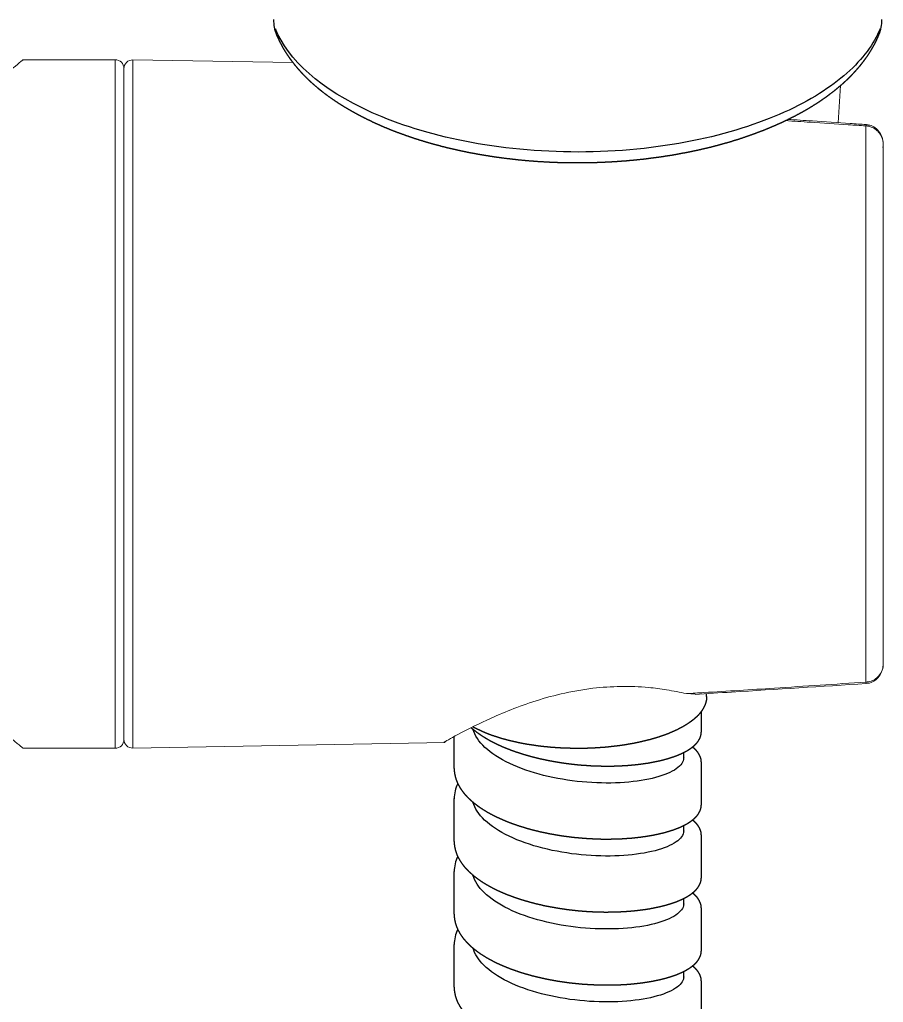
# Model space of a CAD drawing. Header units: millimetres. Extents: x 5066 to 5486, y -1867 to -1273.
# Drawn here: x 5224.64 to 5234.42, y -1613.42 to -1602.29 of the extents above; entities that cross this region are included whole.
import ezdxf

# ---------------------------------------------------------------- set-up
doc = ezdxf.new("R2010")
doc.units = ezdxf.units.MM
doc.header["$LTSCALE"] = 7
doc.header["$MEASUREMENT"] = 0
doc.layers.add('DWG', color=7, linetype='CONTINUOUS')

msp = doc.modelspace()

# ---------------------------------------------------------------- linework, layer by layer
at = {"layer": 'DWG', "linetype": 'Continuous', "lineweight": 15}
for p, q in [((5225.719, -1602.742), (5224.674, -1602.742)), ((5225.719, -1606.642), (5225.719, -1602.742)), ((5225.819, -1602.842), (5225.819, -1606.642)), ((5227.733, -1602.775), (5225.921, -1602.744)), ((5225.921, -1602.744), (5225.921, -1610.54)), ((5233.907, -1603.455), (5233.936, -1603.034)), ((5234.222, -1609.792), (5234.222, -1603.492)), ((5234.228, -1603.477), (5234.227, -1603.476)), ((5234.419, -1603.7), (5234.419, -1609.584)), ((5225.719, -1610.542), (5225.719, -1606.642)), ((5225.819, -1606.642), (5225.819, -1610.442)), ((5232.288, -1609.929), (5232.19, -1609.923)), ((5225.921, -1610.54), (5229.457, -1610.478)), ((5224.674, -1610.542), (5225.719, -1610.542))]:
    msp.add_line(p, q, dxfattribs=at)
at = {"layer": 'DWG'}
for p, q in [((5232.419, -1609.954), (5232.419, -1609.923)), ((5232.359, -1610.356), (5232.359, -1610.123)), ((5229.559, -1610.769), (5229.559, -1610.409)), ((5232.159, -1610.649), (5232.159, -1610.59)), ((5232.359, -1611.183), (5232.359, -1610.699)), ((5229.559, -1611.596), (5229.559, -1611.112)), ((5232.159, -1611.476), (5232.159, -1611.416)), ((5232.359, -1612.009), (5232.359, -1611.526)), ((5229.559, -1612.422), (5229.559, -1611.939)), ((5232.159, -1612.302), (5232.159, -1612.243)), ((5232.359, -1612.836), (5232.359, -1612.352)), ((5229.559, -1613.249), (5229.559, -1612.766)), ((5232.159, -1613.129), (5232.159, -1613.069)), ((5232.359, -1613.662), (5232.359, -1613.179))]:
    msp.add_line(p, q, dxfattribs=at)
at = {"layer": 'DWG', "linetype": 'Continuous', "lineweight": 15, "flags": 128}
for points in [[(5234.222, -1603.492), (5234.225, -1603.481), (5234.227, -1603.476), (5234.227, -1603.476)], [(5234.222, -1609.792), (5234.225, -1609.803), (5234.227, -1609.808), (5234.227, -1609.808)]]:
    msp.add_lwpolyline(points, dxfattribs=at)
at = {"layer": 'DWG'}
for centre, radius, start, end in [((5227.947, -1602.292), 0.434, 179.4788, 202.5433), ((5233.97, -1602.292), 0.434, 337.4571, 0.5215), ((5229.959, -1611.117), 0.4, 153.9251, 179.4088), ((5229.959, -1611.943), 0.4, 153.9251, 179.4088), ((5229.959, -1612.77), 0.4, 153.9251, 179.4088)]:
    msp.add_arc(centre, radius, start, end, dxfattribs=at)
at = {"layer": 'DWG', "linetype": 'Continuous', "lineweight": 15}
for centre, start, end in [((5225.719, -1602.842), 0, 90), ((5225.919, -1602.844), 89, 180), ((5225.719, -1610.442), 270, 0), ((5225.919, -1610.44), 180, 271)]:
    msp.add_arc(centre, 0.1, start, end, dxfattribs=at)
at = {"layer": 'DWG'}
for points in [[(5227.534, -1602.391), (5227.533, -1602.415), (5227.538, -1602.437), (5227.548, -1602.458)], [(5234.37, -1602.458), (5234.379, -1602.437), (5234.384, -1602.414), (5234.384, -1602.391)], [(5234.384, -1602.391), (5234.384, -1602.415), (5234.379, -1602.437), (5234.37, -1602.458)]]:
    msp.add_open_spline(points, degree=3, dxfattribs=at)
for points, degree, knots in [([(5234.384, -1602.391), (5234.312, -1602.565), (5234.188, -1602.733), (5233.828, -1603.053), (5233.591, -1603.205), (5233.004, -1603.469), (5232.654, -1603.582), (5231.856, -1603.742), (5231.416, -1603.787), (5230.517, -1603.788), (5230.077, -1603.744), (5229.282, -1603.587), (5228.927, -1603.474), (5228.04, -1603.078), (5227.678, -1602.74), (5227.534, -1602.391)], 3, [0, 0, 0, 0, 0.125, 0.125, 0.25, 0.25, 0.375, 0.375, 0.5, 0.5, 0.625, 0.625, 0.75, 0.75, 1, 1, 1, 1]), ([(5227.546, -1602.459), (5227.562, -1602.494), (5227.579, -1602.53), (5227.597, -1602.565), (5227.616, -1602.601), (5227.636, -1602.635), (5227.658, -1602.67), (5227.681, -1602.704), (5227.705, -1602.738), (5227.731, -1602.772), (5227.757, -1602.805), (5227.785, -1602.839), (5227.814, -1602.871), (5227.844, -1602.904), (5227.876, -1602.936), (5227.908, -1602.968), (5227.942, -1602.999), (5227.977, -1603.03), (5228.013, -1603.061), (5228.05, -1603.091), (5228.088, -1603.121), (5228.128, -1603.15), (5228.17, -1603.18), (5228.212, -1603.209), (5228.256, -1603.238), (5228.301, -1603.266), (5228.348, -1603.294), (5228.396, -1603.322), (5228.445, -1603.349), (5228.495, -1603.376), (5228.546, -1603.402), (5228.599, -1603.428), (5228.653, -1603.454), (5228.708, -1603.478), (5228.764, -1603.503), (5228.821, -1603.527), (5228.88, -1603.55), (5228.939, -1603.572), (5229, -1603.594), (5229.062, -1603.616), (5229.125, -1603.637), (5229.172, -1603.652), (5229.22, -1603.666), (5229.269, -1603.681), (5229.319, -1603.695), (5229.369, -1603.708), (5229.419, -1603.722), (5229.47, -1603.735), (5229.522, -1603.747), (5229.574, -1603.759), (5229.627, -1603.771), (5229.681, -1603.782), (5229.729, -1603.792), (5229.778, -1603.801), (5229.828, -1603.81), (5229.878, -1603.819), (5229.929, -1603.827), (5229.979, -1603.835), (5230.031, -1603.843), (5230.082, -1603.85), (5230.134, -1603.857), (5230.187, -1603.863), (5230.239, -1603.869), (5230.292, -1603.875), (5230.345, -1603.88), (5230.398, -1603.885), (5230.452, -1603.889), (5230.505, -1603.893), (5230.559, -1603.896), (5230.613, -1603.899), (5230.667, -1603.902), (5230.721, -1603.904), (5230.769, -1603.906), (5230.819, -1603.907), (5230.868, -1603.908), (5230.917, -1603.908), (5230.966, -1603.908), (5231.016, -1603.908), (5231.065, -1603.907), (5231.114, -1603.906), (5231.163, -1603.905), (5231.213, -1603.903), (5231.262, -1603.901), (5231.311, -1603.899), (5231.36, -1603.896), (5231.408, -1603.893), (5231.457, -1603.889), (5231.505, -1603.886), (5231.554, -1603.881), (5231.601, -1603.877), (5231.649, -1603.872), (5231.7, -1603.867), (5231.75, -1603.861), (5231.8, -1603.854), (5231.85, -1603.848), (5231.9, -1603.841), (5231.949, -1603.833), (5231.998, -1603.826), (5232.047, -1603.818), (5232.095, -1603.809), (5232.143, -1603.8), (5232.191, -1603.791), (5232.238, -1603.782), (5232.285, -1603.772), (5232.332, -1603.762), (5232.377, -1603.751), (5232.423, -1603.741), (5232.468, -1603.73), (5232.514, -1603.718), (5232.56, -1603.706), (5232.605, -1603.693), (5232.649, -1603.681), (5232.694, -1603.668), (5232.737, -1603.654), (5232.781, -1603.641), (5232.823, -1603.627), (5232.866, -1603.612), (5232.907, -1603.598), (5232.949, -1603.583), (5232.989, -1603.568), (5233.029, -1603.553), (5233.069, -1603.538), (5233.108, -1603.522), (5233.146, -1603.506), (5233.184, -1603.49), (5233.221, -1603.473), (5233.263, -1603.455), (5233.304, -1603.436), (5233.344, -1603.416), (5233.383, -1603.396), (5233.422, -1603.377), (5233.46, -1603.356), (5233.498, -1603.336), (5233.535, -1603.315), (5233.571, -1603.294), (5233.606, -1603.273), (5233.641, -1603.251), (5233.674, -1603.23), (5233.708, -1603.208), (5233.74, -1603.185), (5233.772, -1603.163), (5233.803, -1603.14), (5233.833, -1603.117), (5233.863, -1603.094), (5233.892, -1603.071), (5233.925, -1603.043), (5233.958, -1603.015), (5233.989, -1602.986), (5234.02, -1602.958), (5234.049, -1602.928), (5234.078, -1602.899), (5234.105, -1602.869), (5234.132, -1602.839), (5234.158, -1602.809), (5234.182, -1602.778), (5234.206, -1602.747), (5234.228, -1602.716), (5234.25, -1602.685), (5234.27, -1602.653), (5234.29, -1602.621), (5234.308, -1602.589), (5234.326, -1602.557), (5234.342, -1602.524), (5234.357, -1602.491), (5234.371, -1602.459)], 1, [0, 0, 0.398568, 0.797137, 1.195705, 1.594273, 1.992842, 2.39141, 2.789978, 3.188547, 3.587115, 3.985683, 4.384252, 4.78282, 5.181388, 5.579956, 5.978525, 6.377093, 6.775661, 7.17423, 7.572798, 7.971366, 8.375049, 8.778732, 9.182414, 9.586097, 9.989779, 10.393462, 10.797145, 11.200827, 11.60451, 12.008192, 12.411875, 12.815558, 13.21924, 13.622923, 14.026605, 14.430288, 14.833971, 15.237653, 15.641336, 16.045018, 16.344938, 16.644857, 16.944776, 17.244696, 17.544615, 17.844534, 18.144454, 18.444373, 18.744293, 19.044212, 19.344131, 19.614732, 19.885333, 20.155934, 20.426536, 20.697137, 20.967738, 21.238339, 21.50894, 21.779541, 22.050142, 22.320743, 22.591344, 22.861945, 23.132546, 23.403147, 23.673749, 23.94435, 24.214951, 24.485552, 24.756153, 25.001383, 25.246612, 25.491842, 25.737072, 25.982302, 26.227531, 26.472761, 26.717991, 26.96322, 27.20845, 27.45368, 27.69891, 27.944139, 28.189369, 28.434599, 28.679828, 28.925058, 29.170288, 29.415518, 29.677405, 29.939293, 30.201181, 30.463069, 30.724957, 30.986844, 31.248732, 31.51062, 31.772508, 32.034396, 32.296283, 32.558171, 32.820059, 33.081947, 33.343835, 33.605722, 33.86761, 34.139259, 34.410907, 34.682556, 34.954205, 35.225853, 35.497502, 35.76915, 36.040799, 36.312447, 36.584096, 36.855745, 37.127393, 37.399042, 37.67069, 37.942339, 38.213988, 38.485636, 38.757285, 39.06493, 39.372575, 39.68022, 39.987866, 40.295511, 40.603156, 40.910802, 41.218447, 41.526092, 41.833737, 42.141383, 42.449028, 42.756673, 43.064318, 43.371964, 43.679609, 43.987254, 44.2949, 44.602545, 44.968666, 45.334787, 45.700908, 46.067029, 46.43315, 46.79927, 47.165391, 47.531512, 47.897633, 48.263754, 48.629875, 48.995996, 49.362117, 49.728238, 50.094359, 50.46048, 50.826601, 51.192722, 51.558843, 51.924964, 51.924964]), ([(5232.419, -1609.954), (5232.418, -1609.97), (5232.417, -1609.985), (5232.415, -1610), (5232.411, -1610.016), (5232.407, -1610.031), (5232.402, -1610.046), (5232.395, -1610.061), (5232.388, -1610.076), (5232.38, -1610.09), (5232.371, -1610.105), (5232.362, -1610.119), (5232.351, -1610.134), (5232.34, -1610.148), (5232.328, -1610.162), (5232.315, -1610.175), (5232.301, -1610.189), (5232.286, -1610.202), (5232.271, -1610.215), (5232.255, -1610.228), (5232.238, -1610.241), (5232.22, -1610.253), (5232.202, -1610.266), (5232.183, -1610.278), (5232.163, -1610.29), (5232.142, -1610.302), (5232.12, -1610.313), (5232.098, -1610.325), (5232.075, -1610.336), (5232.051, -1610.347), (5232.027, -1610.358), (5232.002, -1610.368), (5231.977, -1610.379), (5231.95, -1610.389), (5231.923, -1610.398), (5231.896, -1610.408), (5231.868, -1610.417), (5231.839, -1610.426), (5231.81, -1610.434), (5231.781, -1610.443), (5231.751, -1610.45), (5231.72, -1610.458), (5231.689, -1610.465), (5231.658, -1610.473), (5231.626, -1610.479), (5231.594, -1610.486), (5231.562, -1610.492), (5231.529, -1610.497), (5231.495, -1610.503), (5231.462, -1610.508), (5231.428, -1610.513), (5231.394, -1610.517), (5231.359, -1610.521), (5231.325, -1610.525), (5231.29, -1610.529), (5231.255, -1610.532), (5231.22, -1610.534), (5231.185, -1610.537), (5231.149, -1610.539), (5231.114, -1610.54), (5231.078, -1610.542), (5231.042, -1610.543), (5231.006, -1610.543), (5230.971, -1610.544), (5230.935, -1610.544), (5230.899, -1610.543), (5230.863, -1610.542), (5230.827, -1610.541), (5230.792, -1610.54), (5230.756, -1610.538), (5230.721, -1610.536), (5230.686, -1610.533), (5230.651, -1610.531), (5230.616, -1610.527), (5230.581, -1610.524), (5230.547, -1610.52), (5230.512, -1610.516), (5230.478, -1610.511), (5230.445, -1610.506), (5230.411, -1610.501), (5230.378, -1610.496), (5230.346, -1610.49), (5230.313, -1610.484), (5230.281, -1610.477), (5230.25, -1610.47), (5230.219, -1610.463), (5230.188, -1610.456), (5230.158, -1610.448), (5230.128, -1610.44), (5230.099, -1610.432), (5230.07, -1610.423), (5230.042, -1610.414), (5230.014, -1610.405), (5229.987, -1610.396), (5229.96, -1610.386), (5229.935, -1610.376), (5229.909, -1610.366), (5229.884, -1610.355), (5229.86, -1610.344), (5229.837, -1610.333), (5229.814, -1610.322), (5229.792, -1610.311), (5229.771, -1610.299), (5229.77, -1610.299)], 1, [3.141593, 3.141593, 3.166438, 3.191283, 3.216128, 3.240973, 3.265818, 3.290664, 3.315509, 3.340354, 3.365199, 3.390044, 3.414889, 3.439735, 3.464352, 3.48897, 3.513588, 3.538206, 3.562824, 3.587441, 3.612059, 3.636677, 3.661295, 3.685913, 3.71053, 3.735148, 3.759766, 3.784752, 3.809738, 3.834724, 3.85971, 3.884696, 3.909682, 3.934668, 3.959654, 3.98464, 4.009626, 4.034612, 4.059598, 4.084584, 4.109412, 4.134241, 4.159069, 4.183898, 4.208726, 4.233555, 4.258383, 4.283212, 4.30804, 4.332868, 4.357697, 4.382525, 4.407354, 4.432103, 4.456853, 4.481602, 4.506351, 4.531101, 4.55585, 4.580599, 4.605349, 4.630098, 4.654847, 4.679597, 4.704346, 4.729096, 4.753825, 4.778554, 4.803284, 4.828013, 4.852742, 4.877472, 4.902201, 4.92693, 4.95166, 4.976389, 5.001119, 5.025848, 5.050577, 5.075332, 5.100086, 5.12484, 5.149594, 5.174349, 5.199103, 5.223857, 5.248611, 5.273366, 5.29812, 5.322874, 5.347628, 5.372382, 5.397223, 5.422064, 5.446905, 5.471746, 5.496587, 5.521428, 5.546269, 5.57111, 5.595951, 5.620792, 5.645633, 5.670474, 5.671535, 5.671535]), ([(5229.752, -1610.308), (5229.76, -1610.315), (5229.778, -1610.331), (5229.798, -1610.346), (5229.818, -1610.361), (5229.839, -1610.376), (5229.86, -1610.391), (5229.882, -1610.405), (5229.905, -1610.419), (5229.928, -1610.433), (5229.952, -1610.447), (5229.977, -1610.461), (5230.002, -1610.474), (5230.028, -1610.487), (5230.054, -1610.499), (5230.081, -1610.512), (5230.108, -1610.524), (5230.136, -1610.535), (5230.165, -1610.547), (5230.194, -1610.558), (5230.223, -1610.569), (5230.253, -1610.58), (5230.284, -1610.59), (5230.315, -1610.6), (5230.346, -1610.61), (5230.378, -1610.619), (5230.41, -1610.628), (5230.442, -1610.637), (5230.475, -1610.645), (5230.508, -1610.653), (5230.541, -1610.661), (5230.574, -1610.668), (5230.607, -1610.675), (5230.641, -1610.682), (5230.675, -1610.688), (5230.709, -1610.694), (5230.743, -1610.7), (5230.777, -1610.705), (5230.812, -1610.71), (5230.846, -1610.715), (5230.881, -1610.719), (5230.915, -1610.723), (5230.95, -1610.727), (5230.984, -1610.73), (5231.022, -1610.733), (5231.059, -1610.735), (5231.096, -1610.738), (5231.133, -1610.74), (5231.17, -1610.741), (5231.207, -1610.742), (5231.243, -1610.743), (5231.28, -1610.743), (5231.316, -1610.743), (5231.352, -1610.743), (5231.387, -1610.742), (5231.422, -1610.741), (5231.457, -1610.739), (5231.492, -1610.737), (5231.526, -1610.735), (5231.56, -1610.732), (5231.593, -1610.729), (5231.626, -1610.726), (5231.658, -1610.722), (5231.69, -1610.718), (5231.722, -1610.713), (5231.753, -1610.709), (5231.783, -1610.703), (5231.812, -1610.698), (5231.841, -1610.692), (5231.87, -1610.686), (5231.898, -1610.68), (5231.925, -1610.673), (5231.952, -1610.666), (5231.977, -1610.659), (5232.003, -1610.651), (5232.027, -1610.643), (5232.051, -1610.635), (5232.074, -1610.627), (5232.096, -1610.618), (5232.117, -1610.609), (5232.138, -1610.6), (5232.158, -1610.59), (5232.177, -1610.58), (5232.195, -1610.57), (5232.212, -1610.56), (5232.229, -1610.549), (5232.245, -1610.538), (5232.259, -1610.527), (5232.273, -1610.516), (5232.286, -1610.504), (5232.298, -1610.492), (5232.309, -1610.48), (5232.318, -1610.469), (5232.326, -1610.457), (5232.333, -1610.445), (5232.34, -1610.433), (5232.346, -1610.42), (5232.35, -1610.408), (5232.354, -1610.395), (5232.357, -1610.382), (5232.358, -1610.369), (5232.359, -1610.356)], 1, [3.630149, 3.630149, 3.707301, 3.884765, 4.062228, 4.239692, 4.414555, 4.589417, 4.76428, 4.939143, 5.114006, 5.288868, 5.463731, 5.638594, 5.813456, 5.988319, 6.163182, 6.338045, 6.512907, 6.688132, 6.863357, 7.038582, 7.213807, 7.389032, 7.564256, 7.739481, 7.914706, 8.089931, 8.265156, 8.440381, 8.615605, 8.79083, 8.96412, 9.13741, 9.3107, 9.48399, 9.65728, 9.830571, 10.003861, 10.177151, 10.350441, 10.523731, 10.697021, 10.870311, 11.043601, 11.230213, 11.416825, 11.603437, 11.790048, 11.97666, 12.163272, 12.349884, 12.536496, 12.723108, 12.90972, 13.096332, 13.282944, 13.469348, 13.655752, 13.842156, 14.02856, 14.214964, 14.401368, 14.587772, 14.774177, 14.960581, 15.146985, 15.333389, 15.519793, 15.70704, 15.894286, 16.081533, 16.268779, 16.456026, 16.643272, 16.830519, 17.017765, 17.205012, 17.392258, 17.579505, 17.766751, 17.95705, 18.14735, 18.337649, 18.527948, 18.718248, 18.908547, 19.098846, 19.289146, 19.479445, 19.669744, 19.860044, 20.050343, 20.222317, 20.394291, 20.566265, 20.738239, 20.910213, 21.082187, 21.254161, 21.426135, 21.598109, 21.770083, 21.770083]), ([(5232.159, -1610.649), (5232.159, -1610.655), (5232.154, -1610.704), (5232.079, -1610.793), (5231.822, -1610.89), (5231.449, -1610.942), (5231.009, -1610.933), (5230.563, -1610.859), (5230.171, -1610.723), (5229.887, -1610.539), (5229.793, -1610.397), (5229.772, -1610.325)], 3, [83.745517, 83.745517, 83.745517, 83.745517, 83.798459, 84.167615, 84.536771, 84.905927, 85.275084, 85.64424, 86.013396, 86.382552, 86.739306, 86.739306, 86.739306, 86.739306]), ([(5232.359, -1610.699), (5232.358, -1610.687), (5232.357, -1610.674), (5232.355, -1610.662), (5232.351, -1610.65), (5232.347, -1610.638), (5232.342, -1610.626), (5232.336, -1610.615), (5232.329, -1610.603), (5232.322, -1610.592), (5232.314, -1610.581), (5232.305, -1610.571), (5232.295, -1610.559), (5232.283, -1610.548), (5232.271, -1610.538), (5232.259, -1610.528)], 1, [0, 0, 0.162538, 0.325076, 0.487614, 0.650151, 0.812689, 0.975227, 1.137765, 1.300303, 1.462841, 1.625379, 1.787916, 1.964571, 2.141225, 2.31788, 2.4851, 2.4851]), ([(5229.559, -1610.769), (5229.559, -1610.788), (5229.561, -1610.807), (5229.563, -1610.825), (5229.567, -1610.844), (5229.571, -1610.863), (5229.576, -1610.881), (5229.582, -1610.9), (5229.589, -1610.918), (5229.597, -1610.936), (5229.606, -1610.954), (5229.616, -1610.972), (5229.626, -1610.99), (5229.638, -1611.007), (5229.65, -1611.025), (5229.663, -1611.042), (5229.677, -1611.059), (5229.692, -1611.076), (5229.708, -1611.093), (5229.724, -1611.109), (5229.742, -1611.125), (5229.76, -1611.141), (5229.778, -1611.157), (5229.798, -1611.173), (5229.818, -1611.188), (5229.839, -1611.203), (5229.86, -1611.217), (5229.882, -1611.232), (5229.905, -1611.246), (5229.928, -1611.26), (5229.952, -1611.274), (5229.977, -1611.287), (5230.002, -1611.3), (5230.028, -1611.313), (5230.054, -1611.326), (5230.081, -1611.338), (5230.108, -1611.35), (5230.136, -1611.362), (5230.165, -1611.374), (5230.194, -1611.385), (5230.223, -1611.396), (5230.253, -1611.406), (5230.284, -1611.417), (5230.315, -1611.427), (5230.346, -1611.436), (5230.378, -1611.446), (5230.41, -1611.455), (5230.442, -1611.464), (5230.475, -1611.472), (5230.508, -1611.48), (5230.541, -1611.488), (5230.574, -1611.495), (5230.607, -1611.502), (5230.641, -1611.509), (5230.675, -1611.515), (5230.709, -1611.521), (5230.743, -1611.526), (5230.777, -1611.532), (5230.812, -1611.537), (5230.846, -1611.541), (5230.881, -1611.546), (5230.915, -1611.55), (5230.95, -1611.553), (5230.984, -1611.556), (5231.022, -1611.559), (5231.059, -1611.562), (5231.096, -1611.564), (5231.133, -1611.566), (5231.17, -1611.568), (5231.207, -1611.569), (5231.243, -1611.57), (5231.28, -1611.57), (5231.316, -1611.57), (5231.352, -1611.569), (5231.387, -1611.569), (5231.422, -1611.567), (5231.457, -1611.566), (5231.492, -1611.564), (5231.526, -1611.561), (5231.56, -1611.559), (5231.593, -1611.556), (5231.626, -1611.552), (5231.658, -1611.549), (5231.69, -1611.544), (5231.722, -1611.54), (5231.753, -1611.535), (5231.783, -1611.53), (5231.812, -1611.525), (5231.841, -1611.519), (5231.87, -1611.513), (5231.898, -1611.506), (5231.925, -1611.5), (5231.952, -1611.493), (5231.977, -1611.485), (5232.003, -1611.478), (5232.027, -1611.47), (5232.051, -1611.462), (5232.074, -1611.453), (5232.096, -1611.445), (5232.117, -1611.436), (5232.138, -1611.426), (5232.158, -1611.417), (5232.177, -1611.407), (5232.195, -1611.397), (5232.212, -1611.387), (5232.229, -1611.376), (5232.245, -1611.365), (5232.259, -1611.354), (5232.273, -1611.342), (5232.286, -1611.331), (5232.298, -1611.319), (5232.309, -1611.307), (5232.318, -1611.295), (5232.326, -1611.284), (5232.333, -1611.272), (5232.34, -1611.259), (5232.346, -1611.247), (5232.35, -1611.234), (5232.354, -1611.222), (5232.357, -1611.209), (5232.358, -1611.196), (5232.359, -1611.183)], 1, [0, 0, 0.175844, 0.351688, 0.527533, 0.703377, 0.879221, 1.055065, 1.23091, 1.406754, 1.582598, 1.758442, 1.934287, 2.110131, 2.287594, 2.465058, 2.642521, 2.819985, 2.997449, 3.174912, 3.352376, 3.529839, 3.707303, 3.884766, 4.06223, 4.239693, 4.414556, 4.589419, 4.764281, 4.939144, 5.114007, 5.28887, 5.463732, 5.638595, 5.813458, 5.988321, 6.163183, 6.338046, 6.512909, 6.688134, 6.863358, 7.038583, 7.213808, 7.389033, 7.564258, 7.739483, 7.914707, 8.089932, 8.265157, 8.440382, 8.615607, 8.790832, 8.964122, 9.137412, 9.310702, 9.483992, 9.657282, 9.830572, 10.003862, 10.177152, 10.350442, 10.523732, 10.697022, 10.870312, 11.043602, 11.230214, 11.416826, 11.603438, 11.79005, 11.976662, 12.163274, 12.349885, 12.536497, 12.723109, 12.909721, 13.096333, 13.282945, 13.469349, 13.655753, 13.842157, 14.028561, 14.214966, 14.40137, 14.587774, 14.774178, 14.960582, 15.146986, 15.33339, 15.519794, 15.707041, 15.894287, 16.081534, 16.26878, 16.456027, 16.643273, 16.83052, 17.017766, 17.205013, 17.392259, 17.579506, 17.766752, 17.957052, 18.147351, 18.33765, 18.52795, 18.718249, 18.908548, 19.098848, 19.289147, 19.479446, 19.669746, 19.860045, 20.050344, 20.222318, 20.394292, 20.566266, 20.73824, 20.910214, 21.082188, 21.254162, 21.426136, 21.59811, 21.770083, 21.770083]), ([(5232.159, -1611.476), (5232.159, -1611.483), (5232.154, -1611.532), (5232.075, -1611.622), (5231.815, -1611.719), (5231.44, -1611.769), (5231, -1611.759), (5230.555, -1611.684), (5230.164, -1611.546), (5229.885, -1611.363), (5229.793, -1611.222), (5229.772, -1611.152)], 3, [77.462332, 77.462332, 77.462332, 77.462332, 77.522803, 77.891959, 78.261116, 78.630272, 78.999428, 79.368584, 79.737741, 80.106897, 80.456121, 80.456121, 80.456121, 80.456121]), ([(5232.359, -1611.526), (5232.358, -1611.513), (5232.357, -1611.501), (5232.355, -1611.489), (5232.351, -1611.477), (5232.347, -1611.465), (5232.342, -1611.453), (5232.336, -1611.441), (5232.329, -1611.43), (5232.322, -1611.419), (5232.314, -1611.408), (5232.305, -1611.397), (5232.295, -1611.386), (5232.283, -1611.375), (5232.271, -1611.364), (5232.259, -1611.354)], 1, [0, 0, 0.162538, 0.325076, 0.487614, 0.650152, 0.81269, 0.975228, 1.137766, 1.300303, 1.462841, 1.625379, 1.787917, 1.964572, 2.141226, 2.317881, 2.4851, 2.4851]), ([(5229.559, -1611.596), (5229.559, -1611.615), (5229.561, -1611.633), (5229.563, -1611.652), (5229.567, -1611.671), (5229.571, -1611.689), (5229.576, -1611.708), (5229.582, -1611.726), (5229.589, -1611.745), (5229.597, -1611.763), (5229.606, -1611.781), (5229.616, -1611.799), (5229.626, -1611.816), (5229.638, -1611.834), (5229.65, -1611.851), (5229.663, -1611.869), (5229.677, -1611.886), (5229.692, -1611.902), (5229.708, -1611.919), (5229.724, -1611.936), (5229.742, -1611.952), (5229.76, -1611.968), (5229.778, -1611.984), (5229.798, -1611.999), (5229.818, -1612.015), (5229.839, -1612.029), (5229.86, -1612.044), (5229.882, -1612.059), (5229.905, -1612.073), (5229.928, -1612.087), (5229.952, -1612.1), (5229.977, -1612.114), (5230.002, -1612.127), (5230.028, -1612.14), (5230.054, -1612.153), (5230.081, -1612.165), (5230.108, -1612.177), (5230.136, -1612.189), (5230.165, -1612.2), (5230.194, -1612.211), (5230.223, -1612.222), (5230.253, -1612.233), (5230.284, -1612.243), (5230.315, -1612.253), (5230.346, -1612.263), (5230.378, -1612.272), (5230.41, -1612.281), (5230.442, -1612.29), (5230.475, -1612.299), (5230.508, -1612.307), (5230.541, -1612.314), (5230.574, -1612.322), (5230.607, -1612.329), (5230.641, -1612.335), (5230.675, -1612.341), (5230.709, -1612.347), (5230.743, -1612.353), (5230.777, -1612.358), (5230.812, -1612.363), (5230.846, -1612.368), (5230.881, -1612.372), (5230.915, -1612.376), (5230.95, -1612.38), (5230.984, -1612.383), (5231.022, -1612.386), (5231.059, -1612.389), (5231.096, -1612.391), (5231.133, -1612.393), (5231.17, -1612.394), (5231.207, -1612.395), (5231.243, -1612.396), (5231.28, -1612.397), (5231.316, -1612.396), (5231.352, -1612.396), (5231.387, -1612.395), (5231.422, -1612.394), (5231.457, -1612.392), (5231.492, -1612.39), (5231.526, -1612.388), (5231.56, -1612.385), (5231.593, -1612.382), (5231.626, -1612.379), (5231.658, -1612.375), (5231.69, -1612.371), (5231.722, -1612.367), (5231.753, -1612.362), (5231.783, -1612.357), (5231.812, -1612.351), (5231.841, -1612.345), (5231.87, -1612.339), (5231.898, -1612.333), (5231.925, -1612.326), (5231.952, -1612.319), (5231.977, -1612.312), (5232.003, -1612.304), (5232.027, -1612.296), (5232.051, -1612.288), (5232.074, -1612.28), (5232.096, -1612.271), (5232.117, -1612.262), (5232.138, -1612.253), (5232.158, -1612.243), (5232.177, -1612.234), (5232.195, -1612.224), (5232.212, -1612.213), (5232.229, -1612.203), (5232.245, -1612.192), (5232.259, -1612.181), (5232.273, -1612.169), (5232.286, -1612.157), (5232.298, -1612.145), (5232.309, -1612.133), (5232.318, -1612.122), (5232.326, -1612.11), (5232.333, -1612.098), (5232.34, -1612.086), (5232.346, -1612.074), (5232.35, -1612.061), (5232.354, -1612.048), (5232.357, -1612.035), (5232.358, -1612.022), (5232.359, -1612.009)], 1, [0, 0, 0.175844, 0.351689, 0.527533, 0.703377, 0.879222, 1.055066, 1.23091, 1.406755, 1.582599, 1.758443, 1.934288, 2.110132, 2.287596, 2.465059, 2.642523, 2.819986, 2.99745, 3.174913, 3.352377, 3.52984, 3.707304, 3.884768, 4.062231, 4.239695, 4.414557, 4.58942, 4.764283, 4.939146, 5.114008, 5.288871, 5.463734, 5.638596, 5.813459, 5.988322, 6.163185, 6.338047, 6.51291, 6.688135, 6.86336, 7.038585, 7.213809, 7.389034, 7.564259, 7.739484, 7.914709, 8.089934, 8.265158, 8.440383, 8.615608, 8.790833, 8.964123, 9.137413, 9.310703, 9.483993, 9.657283, 9.830573, 10.003863, 10.177153, 10.350443, 10.523733, 10.697023, 10.870313, 11.043604, 11.230215, 11.416827, 11.603439, 11.790051, 11.976663, 12.163275, 12.349887, 12.536499, 12.723111, 12.909723, 13.096334, 13.282946, 13.46935, 13.655755, 13.842159, 14.028563, 14.214967, 14.401371, 14.587775, 14.774179, 14.960583, 15.146987, 15.333392, 15.519796, 15.707042, 15.894289, 16.081535, 16.268782, 16.456028, 16.643275, 16.830521, 17.017768, 17.205014, 17.392261, 17.579507, 17.766754, 17.957053, 18.147352, 18.337652, 18.527951, 18.71825, 18.90855, 19.098849, 19.289148, 19.479448, 19.669747, 19.860046, 20.050346, 20.222319, 20.394293, 20.566267, 20.738241, 20.910215, 21.082188, 21.254162, 21.426136, 21.59811, 21.770083, 21.770083]), ([(5232.159, -1612.302), (5232.159, -1612.31), (5232.153, -1612.36), (5232.071, -1612.45), (5231.809, -1612.547), (5231.432, -1612.596), (5230.991, -1612.585), (5230.546, -1612.508), (5230.157, -1612.37), (5229.882, -1612.186), (5229.792, -1612.047), (5229.772, -1611.978)], 3, [71.179147, 71.179147, 71.179147, 71.179147, 71.247148, 71.616304, 71.98546, 72.354616, 72.723773, 73.092929, 73.462085, 73.831241, 74.172936, 74.172936, 74.172936, 74.172936]), ([(5232.359, -1612.352), (5232.358, -1612.34), (5232.357, -1612.328), (5232.355, -1612.315), (5232.351, -1612.303), (5232.347, -1612.291), (5232.342, -1612.28), (5232.336, -1612.268), (5232.329, -1612.257), (5232.322, -1612.245), (5232.314, -1612.234), (5232.305, -1612.224), (5232.295, -1612.213), (5232.283, -1612.202), (5232.271, -1612.191), (5232.259, -1612.181)], 1, [0, 0, 0.162538, 0.325076, 0.487614, 0.650152, 0.81269, 0.975228, 1.137766, 1.300304, 1.462842, 1.62538, 1.787918, 1.964573, 2.141227, 2.317882, 2.4851, 2.4851]), ([(5229.559, -1612.422), (5229.559, -1612.441), (5229.561, -1612.46), (5229.563, -1612.479), (5229.567, -1612.497), (5229.571, -1612.516), (5229.576, -1612.534), (5229.582, -1612.553), (5229.589, -1612.571), (5229.597, -1612.589), (5229.606, -1612.607), (5229.616, -1612.625), (5229.626, -1612.643), (5229.638, -1612.66), (5229.65, -1612.678), (5229.663, -1612.695), (5229.677, -1612.712), (5229.692, -1612.729), (5229.708, -1612.746), (5229.724, -1612.762), (5229.742, -1612.779), (5229.76, -1612.795), (5229.778, -1612.81), (5229.798, -1612.826), (5229.818, -1612.841), (5229.839, -1612.856), (5229.86, -1612.871), (5229.882, -1612.885), (5229.905, -1612.899), (5229.928, -1612.913), (5229.952, -1612.927), (5229.977, -1612.94), (5230.002, -1612.954), (5230.028, -1612.967), (5230.054, -1612.979), (5230.081, -1612.991), (5230.108, -1613.004), (5230.136, -1613.015), (5230.165, -1613.027), (5230.194, -1613.038), (5230.223, -1613.049), (5230.253, -1613.059), (5230.284, -1613.07), (5230.315, -1613.08), (5230.346, -1613.09), (5230.378, -1613.099), (5230.41, -1613.108), (5230.442, -1613.117), (5230.475, -1613.125), (5230.508, -1613.133), (5230.541, -1613.141), (5230.574, -1613.148), (5230.607, -1613.155), (5230.641, -1613.162), (5230.675, -1613.168), (5230.709, -1613.174), (5230.743, -1613.18), (5230.777, -1613.185), (5230.812, -1613.19), (5230.846, -1613.195), (5230.881, -1613.199), (5230.915, -1613.203), (5230.95, -1613.206), (5230.984, -1613.21), (5231.022, -1613.213), (5231.059, -1613.215), (5231.096, -1613.218), (5231.133, -1613.219), (5231.17, -1613.221), (5231.207, -1613.222), (5231.243, -1613.223), (5231.28, -1613.223), (5231.316, -1613.223), (5231.352, -1613.223), (5231.387, -1613.222), (5231.422, -1613.221), (5231.457, -1613.219), (5231.492, -1613.217), (5231.526, -1613.215), (5231.56, -1613.212), (5231.593, -1613.209), (5231.626, -1613.205), (5231.658, -1613.202), (5231.69, -1613.198), (5231.722, -1613.193), (5231.753, -1613.188), (5231.783, -1613.183), (5231.812, -1613.178), (5231.841, -1613.172), (5231.87, -1613.166), (5231.898, -1613.16), (5231.925, -1613.153), (5231.952, -1613.146), (5231.977, -1613.139), (5232.003, -1613.131), (5232.027, -1613.123), (5232.051, -1613.115), (5232.074, -1613.107), (5232.096, -1613.098), (5232.117, -1613.089), (5232.138, -1613.08), (5232.158, -1613.07), (5232.177, -1613.06), (5232.195, -1613.05), (5232.212, -1613.04), (5232.229, -1613.029), (5232.245, -1613.018), (5232.259, -1613.007), (5232.273, -1612.996), (5232.286, -1612.984), (5232.298, -1612.972), (5232.309, -1612.96), (5232.318, -1612.948), (5232.326, -1612.937), (5232.333, -1612.925), (5232.34, -1612.913), (5232.346, -1612.9), (5232.35, -1612.888), (5232.354, -1612.875), (5232.357, -1612.862), (5232.358, -1612.849), (5232.359, -1612.836)], 1, [0, 0, 0.175844, 0.351689, 0.527533, 0.703378, 0.879222, 1.055067, 1.230911, 1.406756, 1.5826, 1.758445, 1.934289, 2.110133, 2.287597, 2.465061, 2.642524, 2.819988, 2.997451, 3.174915, 3.352378, 3.529842, 3.707305, 3.884769, 4.062232, 4.239696, 4.414559, 4.589421, 4.764284, 4.939147, 5.11401, 5.288872, 5.463735, 5.638598, 5.81346, 5.988323, 6.163186, 6.338049, 6.512911, 6.688136, 6.863361, 7.038586, 7.213811, 7.389036, 7.56426, 7.739485, 7.91471, 8.089935, 8.26516, 8.440385, 8.615609, 8.790834, 8.964124, 9.137414, 9.310704, 9.483994, 9.657284, 9.830575, 10.003865, 10.177155, 10.350445, 10.523735, 10.697025, 10.870315, 11.043605, 11.230217, 11.416829, 11.603441, 11.790052, 11.976664, 12.163276, 12.349888, 12.5365, 12.723112, 12.909724, 13.096336, 13.282948, 13.469352, 13.655756, 13.84216, 14.028564, 14.214968, 14.401372, 14.587776, 14.774181, 14.960585, 15.146989, 15.333393, 15.519797, 15.707044, 15.89429, 16.081537, 16.268783, 16.45603, 16.643276, 16.830523, 17.017769, 17.205016, 17.392262, 17.579509, 17.766755, 17.957054, 18.147354, 18.337653, 18.527952, 18.718252, 18.908551, 19.09885, 19.28915, 19.479449, 19.669748, 19.860048, 20.050347, 20.222321, 20.394294, 20.566268, 20.738242, 20.910215, 21.082189, 21.254162, 21.426136, 21.59811, 21.770083, 21.770083]), ([(5232.159, -1613.129), (5232.159, -1613.138), (5232.152, -1613.189), (5232.067, -1613.279), (5231.802, -1613.375), (5231.423, -1613.423), (5230.982, -1613.41), (5230.537, -1613.332), (5230.15, -1613.193), (5229.88, -1613.01), (5229.792, -1612.872), (5229.772, -1612.805)], 3, [64.895962, 64.895962, 64.895962, 64.895962, 64.971492, 65.340648, 65.709805, 66.078961, 66.448117, 66.817273, 67.18643, 67.555586, 67.88975, 67.88975, 67.88975, 67.88975]), ([(5232.359, -1613.179), (5232.358, -1613.167), (5232.357, -1613.154), (5232.355, -1613.142), (5232.351, -1613.13), (5232.347, -1613.118), (5232.342, -1613.106), (5232.336, -1613.095), (5232.329, -1613.083), (5232.322, -1613.072), (5232.314, -1613.061), (5232.305, -1613.05), (5232.295, -1613.039), (5232.283, -1613.028), (5232.271, -1613.017), (5232.259, -1613.007)], 1, [0, 0, 0.162538, 0.325076, 0.487614, 0.650152, 0.812691, 0.975229, 1.137767, 1.300305, 1.462843, 1.625381, 1.787919, 1.964574, 2.141228, 2.317882, 2.4851, 2.4851]), ([(5229.559, -1613.249), (5229.559, -1613.268), (5229.561, -1613.287), (5229.563, -1613.305), (5229.567, -1613.324), (5229.571, -1613.343), (5229.576, -1613.361), (5229.582, -1613.38), (5229.589, -1613.398), (5229.597, -1613.416), (5229.606, -1613.434), (5229.616, -1613.452), (5229.626, -1613.469), (5229.638, -1613.487), (5229.65, -1613.504), (5229.663, -1613.522), (5229.677, -1613.539), (5229.692, -1613.556), (5229.708, -1613.572), (5229.724, -1613.589), (5229.742, -1613.605), (5229.76, -1613.621), (5229.778, -1613.637), (5229.798, -1613.653), (5229.818, -1613.668), (5229.839, -1613.683), (5229.86, -1613.697), (5229.882, -1613.712), (5229.905, -1613.726), (5229.928, -1613.74), (5229.952, -1613.754), (5229.977, -1613.767), (5230.002, -1613.78), (5230.028, -1613.793), (5230.054, -1613.806), (5230.081, -1613.818), (5230.108, -1613.83), (5230.136, -1613.842), (5230.165, -1613.853), (5230.194, -1613.865), (5230.223, -1613.875), (5230.253, -1613.886), (5230.284, -1613.896), (5230.315, -1613.906), (5230.346, -1613.916), (5230.378, -1613.926), (5230.41, -1613.935), (5230.442, -1613.943), (5230.475, -1613.952), (5230.508, -1613.96), (5230.541, -1613.967), (5230.574, -1613.975), (5230.607, -1613.982), (5230.641, -1613.988), (5230.675, -1613.995), (5230.709, -1614.001), (5230.743, -1614.006), (5230.777, -1614.012), (5230.812, -1614.017), (5230.846, -1614.021), (5230.881, -1614.025), (5230.915, -1614.029), (5230.95, -1614.033), (5230.984, -1614.036), (5231.022, -1614.039), (5231.059, -1614.042), (5231.096, -1614.044), (5231.133, -1614.046), (5231.17, -1614.048), (5231.207, -1614.049), (5231.243, -1614.049), (5231.28, -1614.05), (5231.316, -1614.05), (5231.352, -1614.049), (5231.387, -1614.048), (5231.422, -1614.047), (5231.457, -1614.046), (5231.492, -1614.044), (5231.526, -1614.041), (5231.56, -1614.039), (5231.593, -1614.036), (5231.626, -1614.032), (5231.658, -1614.028), (5231.69, -1614.024), (5231.722, -1614.02), (5231.753, -1614.015), (5231.783, -1614.01), (5231.812, -1614.004), (5231.841, -1613.999), (5231.87, -1613.993), (5231.898, -1613.986), (5231.925, -1613.979), (5231.952, -1613.972), (5231.977, -1613.965), (5232.003, -1613.958), (5232.027, -1613.95), (5232.051, -1613.942), (5232.074, -1613.933), (5232.096, -1613.924), (5232.117, -1613.916), (5232.138, -1613.906), (5232.158, -1613.897), (5232.177, -1613.887), (5232.195, -1613.877), (5232.212, -1613.866), (5232.229, -1613.856), (5232.245, -1613.845), (5232.259, -1613.834), (5232.273, -1613.822), (5232.286, -1613.811), (5232.298, -1613.799), (5232.309, -1613.786), (5232.318, -1613.775), (5232.326, -1613.763), (5232.333, -1613.751), (5232.34, -1613.739), (5232.346, -1613.727), (5232.35, -1613.714), (5232.354, -1613.701), (5232.357, -1613.688), (5232.358, -1613.675), (5232.359, -1613.662)], 1, [0, 0, 0.175845, 0.351689, 0.527534, 0.703378, 0.879223, 1.055067, 1.230912, 1.406757, 1.582601, 1.758446, 1.93429, 2.110135, 2.287598, 2.465062, 2.642525, 2.819989, 2.997452, 3.174916, 3.35238, 3.529843, 3.707307, 3.88477, 4.062234, 4.239697, 4.41456, 4.589423, 4.764285, 4.939148, 5.114011, 5.288874, 5.463736, 5.638599, 5.813462, 5.988325, 6.163187, 6.33805, 6.512913, 6.688138, 6.863362, 7.038587, 7.213812, 7.389037, 7.564262, 7.739487, 7.914711, 8.089936, 8.265161, 8.440386, 8.615611, 8.790836, 8.964126, 9.137416, 9.310706, 9.483996, 9.657286, 9.830576, 10.003866, 10.177156, 10.350446, 10.523736, 10.697026, 10.870316, 11.043606, 11.230218, 11.41683, 11.603442, 11.790054, 11.976666, 12.163278, 12.349889, 12.536501, 12.723113, 12.909725, 13.096337, 13.282949, 13.469353, 13.655757, 13.842161, 14.028565, 14.214969, 14.401374, 14.587778, 14.774182, 14.960586, 15.14699, 15.333394, 15.519798, 15.707045, 15.894291, 16.081538, 16.268784, 16.456031, 16.643277, 16.830524, 17.01777, 17.205017, 17.392263, 17.57951, 17.766756, 17.957056, 18.147355, 18.337654, 18.527954, 18.718253, 18.908552, 19.098852, 19.289151, 19.47945, 19.66975, 19.860049, 20.050348, 20.222322, 20.394295, 20.566269, 20.738242, 20.910216, 21.082189, 21.254163, 21.426136, 21.59811, 21.770083, 21.770083])]:
    msp.add_open_spline(points, degree=degree, knots=knots, dxfattribs=at)
at = {"layer": 'DWG', "linetype": 'Continuous', "lineweight": 15}
for points, knots in [([(5224.674, -1602.746), (5224.675, -1602.745), (5224.684, -1602.738), (5224.625, -1602.786), (5224.422, -1602.949), (5224.043, -1603.239), (5223.629, -1603.528), (5223.256, -1603.764), (5222.851, -1603.983), (5222.448, -1604.15), (5222.037, -1604.259), (5221.541, -1604.308), (5221.02, -1604.228), (5220.532, -1604.049), (5220.101, -1603.835), (5219.669, -1603.571), (5219.289, -1603.305), (5218.99, -1603.082), (5218.783, -1602.921), (5218.645, -1602.811), (5218.569, -1602.75), (5218.565, -1602.747), (5218.564, -1602.746)], [0, 0, 0, 0, 0.009203, 0.052269, 0.132306, 0.219724, 0.271825, 0.325009, 0.372189, 0.420446, 0.458752, 0.498521, 0.565555, 0.610259, 0.65622, 0.71769, 0.780941, 0.830932, 0.882224, 0.924064, 0.967045, 1, 1, 1, 1]), ([(5234.222, -1603.492), (5234.156, -1603.487), (5233.946, -1603.473), (5233.736, -1603.459), (5233.592, -1603.45), (5233.499, -1603.444), (5233.406, -1603.438), (5233.312, -1603.432)], [0, 0, 0, 0, 0.315943, 1, 1, 1, 1.444821, 1.444821, 1.444821, 1.444821]), ([(5234.227, -1603.476), (5234.167, -1603.472), (5233.963, -1603.459), (5233.759, -1603.446), (5233.616, -1603.436), (5233.523, -1603.43), (5233.431, -1603.424), (5233.339, -1603.418)], [0, 0, 0, 0, 0.296255, 1, 1, 1, 1.452128, 1.452128, 1.452128, 1.452128]), ([(5234.419, -1603.7), (5234.418, -1603.684), (5234.416, -1603.655), (5234.399, -1603.606), (5234.376, -1603.571), (5234.34, -1603.535), (5234.3, -1603.508), (5234.254, -1603.494), (5234.228, -1603.492), (5234.222, -1603.492)], [0, 0, 0, 0, 0.157314, 0.279337, 0.499358, 0.553481, 0.759082, 0.944, 1, 1, 1, 1]), ([(5234.416, -1603.735), (5234.418, -1603.708), (5234.42, -1603.65), (5234.388, -1603.571), (5234.333, -1603.512), (5234.277, -1603.481), (5234.24, -1603.48), (5234.227, -1603.479)], [0, 0, 0, 0, 0.220162, 0.483209, 0.694033, 0.888169, 1, 1, 1, 1]), ([(5218.564, -1610.538), (5218.562, -1610.539), (5218.554, -1610.546), (5218.613, -1610.498), (5218.816, -1610.335), (5219.195, -1610.045), (5219.608, -1609.756), (5219.982, -1609.52), (5220.387, -1609.301), (5220.79, -1609.134), (5221.201, -1609.025), (5221.697, -1608.976), (5222.218, -1609.056), (5222.706, -1609.235), (5223.137, -1609.449), (5223.568, -1609.713), (5223.949, -1609.979), (5224.248, -1610.202), (5224.455, -1610.363), (5224.593, -1610.473), (5224.669, -1610.534), (5224.672, -1610.537), (5224.674, -1610.538)], [0, 0, 0, 0, 0.0092028, 0.0522685, 0.1323053, 0.2197234, 0.2718249, 0.3250093, 0.3721887, 0.4204456, 0.4587521, 0.4985212, 0.5655554, 0.610259, 0.6562205, 0.7176903, 0.7809402, 0.8309322, 0.8822236, 0.9240636, 0.9670447, 1, 1, 1, 1]), ([(5234.222, -1609.792), (5234.243, -1609.789), (5234.283, -1609.784), (5234.337, -1609.754), (5234.382, -1609.709), (5234.413, -1609.65), (5234.417, -1609.605), (5234.419, -1609.584)], [0, 0, 0, 0, 0.19154, 0.376172, 0.5702723, 0.789684, 1, 1, 1, 1]), ([(5234.227, -1609.805), (5234.234, -1609.805), (5234.264, -1609.807), (5234.313, -1609.784), (5234.367, -1609.74), (5234.404, -1609.676), (5234.422, -1609.62), (5234.417, -1609.589), (5234.417, -1609.584)], [0, 0, 0, 0, 0.068331, 0.274018, 0.4809, 0.703565, 0.954047, 1, 1, 1, 1]), ([(5229.457, -1610.465), (5229.45, -1610.469), (5229.425, -1610.483), (5229.586, -1610.392), (5229.914, -1610.223), (5230.342, -1610.042), (5230.769, -1609.92), (5231.208, -1609.84), (5231.626, -1609.834), (5231.977, -1609.878), (5232.116, -1609.908), (5232.19, -1609.923)], [0, 0, 0, 0, 0.057815, 0.211398, 0.37053, 0.546802, 0.63708, 0.730894, 0.887032, 0.939645, 1, 1, 1, 1]), ([(5232.19, -1609.923), (5232.256, -1609.919), (5232.588, -1609.899), (5233.266, -1609.856), (5233.877, -1609.815), (5234.222, -1609.792)], [0, 0, 0, 0, 0.097953, 0.489761, 1, 1, 1, 1]), ([(5232.288, -1609.931), (5232.426, -1609.922), (5233.072, -1609.883), (5233.719, -1609.841), (5234.227, -1609.808)], [0, 0, 0, 0, 0.213086, 1, 1, 1, 1])]:
    msp.add_open_spline(points, degree=3, knots=knots, dxfattribs=at)

doc.saveas('drawing.dxf')
